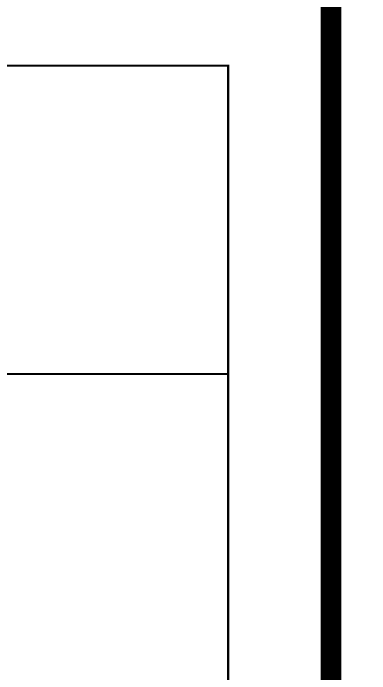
# Model space of a CAD drawing. Extents: x -26219 to 315419, y -160410 to -120810.
# Drawn here: x 35946 to 36379, y -148139 to -147336 of the extents above; entities that cross this region are included whole.
import ezdxf
from ezdxf.xclip import XClip

# ---------------------------------------------------------------- set-up
doc = ezdxf.new("R2010")
doc.units = 0
doc.header["$LTSCALE"] = 1000
doc.header["$MEASUREMENT"] = 0
doc.header["$XCLIPFRAME"] = 0
doc.linetypes.add('104-14# 核心筒$2$DOTE', pattern=[2.42, 2, -0.2, 0.02, -0.2])
doc.layers.add('104-14# 核心筒$2$A_AXIS-轴线', color=36, linetype='104-14# 核心筒$2$DOTE')

# ---------------------------------------------------------------- blocks, each defined once
blk = doc.blocks.new('104-14# 核心筒')
at = {"layer": '104-14# 核心筒$2$A_AXIS-轴线'}
for p, q in [((-9370.12, 194900), (120259.92, 194900)), ((-9370.12, 105800), (120259.92, 105800))]:
    blk.add_line(p, q, dxfattribs=at)
blk = doc.blocks.new('图签信息')
at = {"const_width": 0.5}
blk.add_lwpolyline([(-65, 0), (0, 0), (0, 500.5), (-65, 500.5)], close=True, dxfattribs=at)
at = {"const_width": 0.05}
for points in [[(-62.5, 103.262), (-2.5, 103.262), (-2.5, 163.262), (-62.5, 163.262), (-62.5, 103.262)], [(-62.5, 155.762), (-2.5, 155.762)]]:
    blk.add_lwpolyline(points, dxfattribs=at)
blk = doc.blocks.new('图签-A1')
at = {"color": 2}
blk.add_blockref('图签信息', (0, 0), dxfattribs=at)

msp = doc.modelspace()

# ---------------------------------------------------------------- block references
at = {"xscale": 50, "yscale": 50, "zscale": 50}
msp.add_blockref('图签-A1', (36332.09, -155562.52), dxfattribs=at)
ref = msp.add_blockref('104-14# 核心筒', (-14186.15, -342823.67))
XClip(ref).set_block_clipping_path([(106600, 188399.9997829867), (117200.2008833432, 201506.2882948874)])
ref = msp.add_blockref('104-14# 核心筒', (-27186.15, -253723.67))
XClip(ref).set_block_clipping_path([(106549.9999999962, 99299.9997836323), (117200.2008833428, 112250)])

doc.saveas('drawing.dxf')
